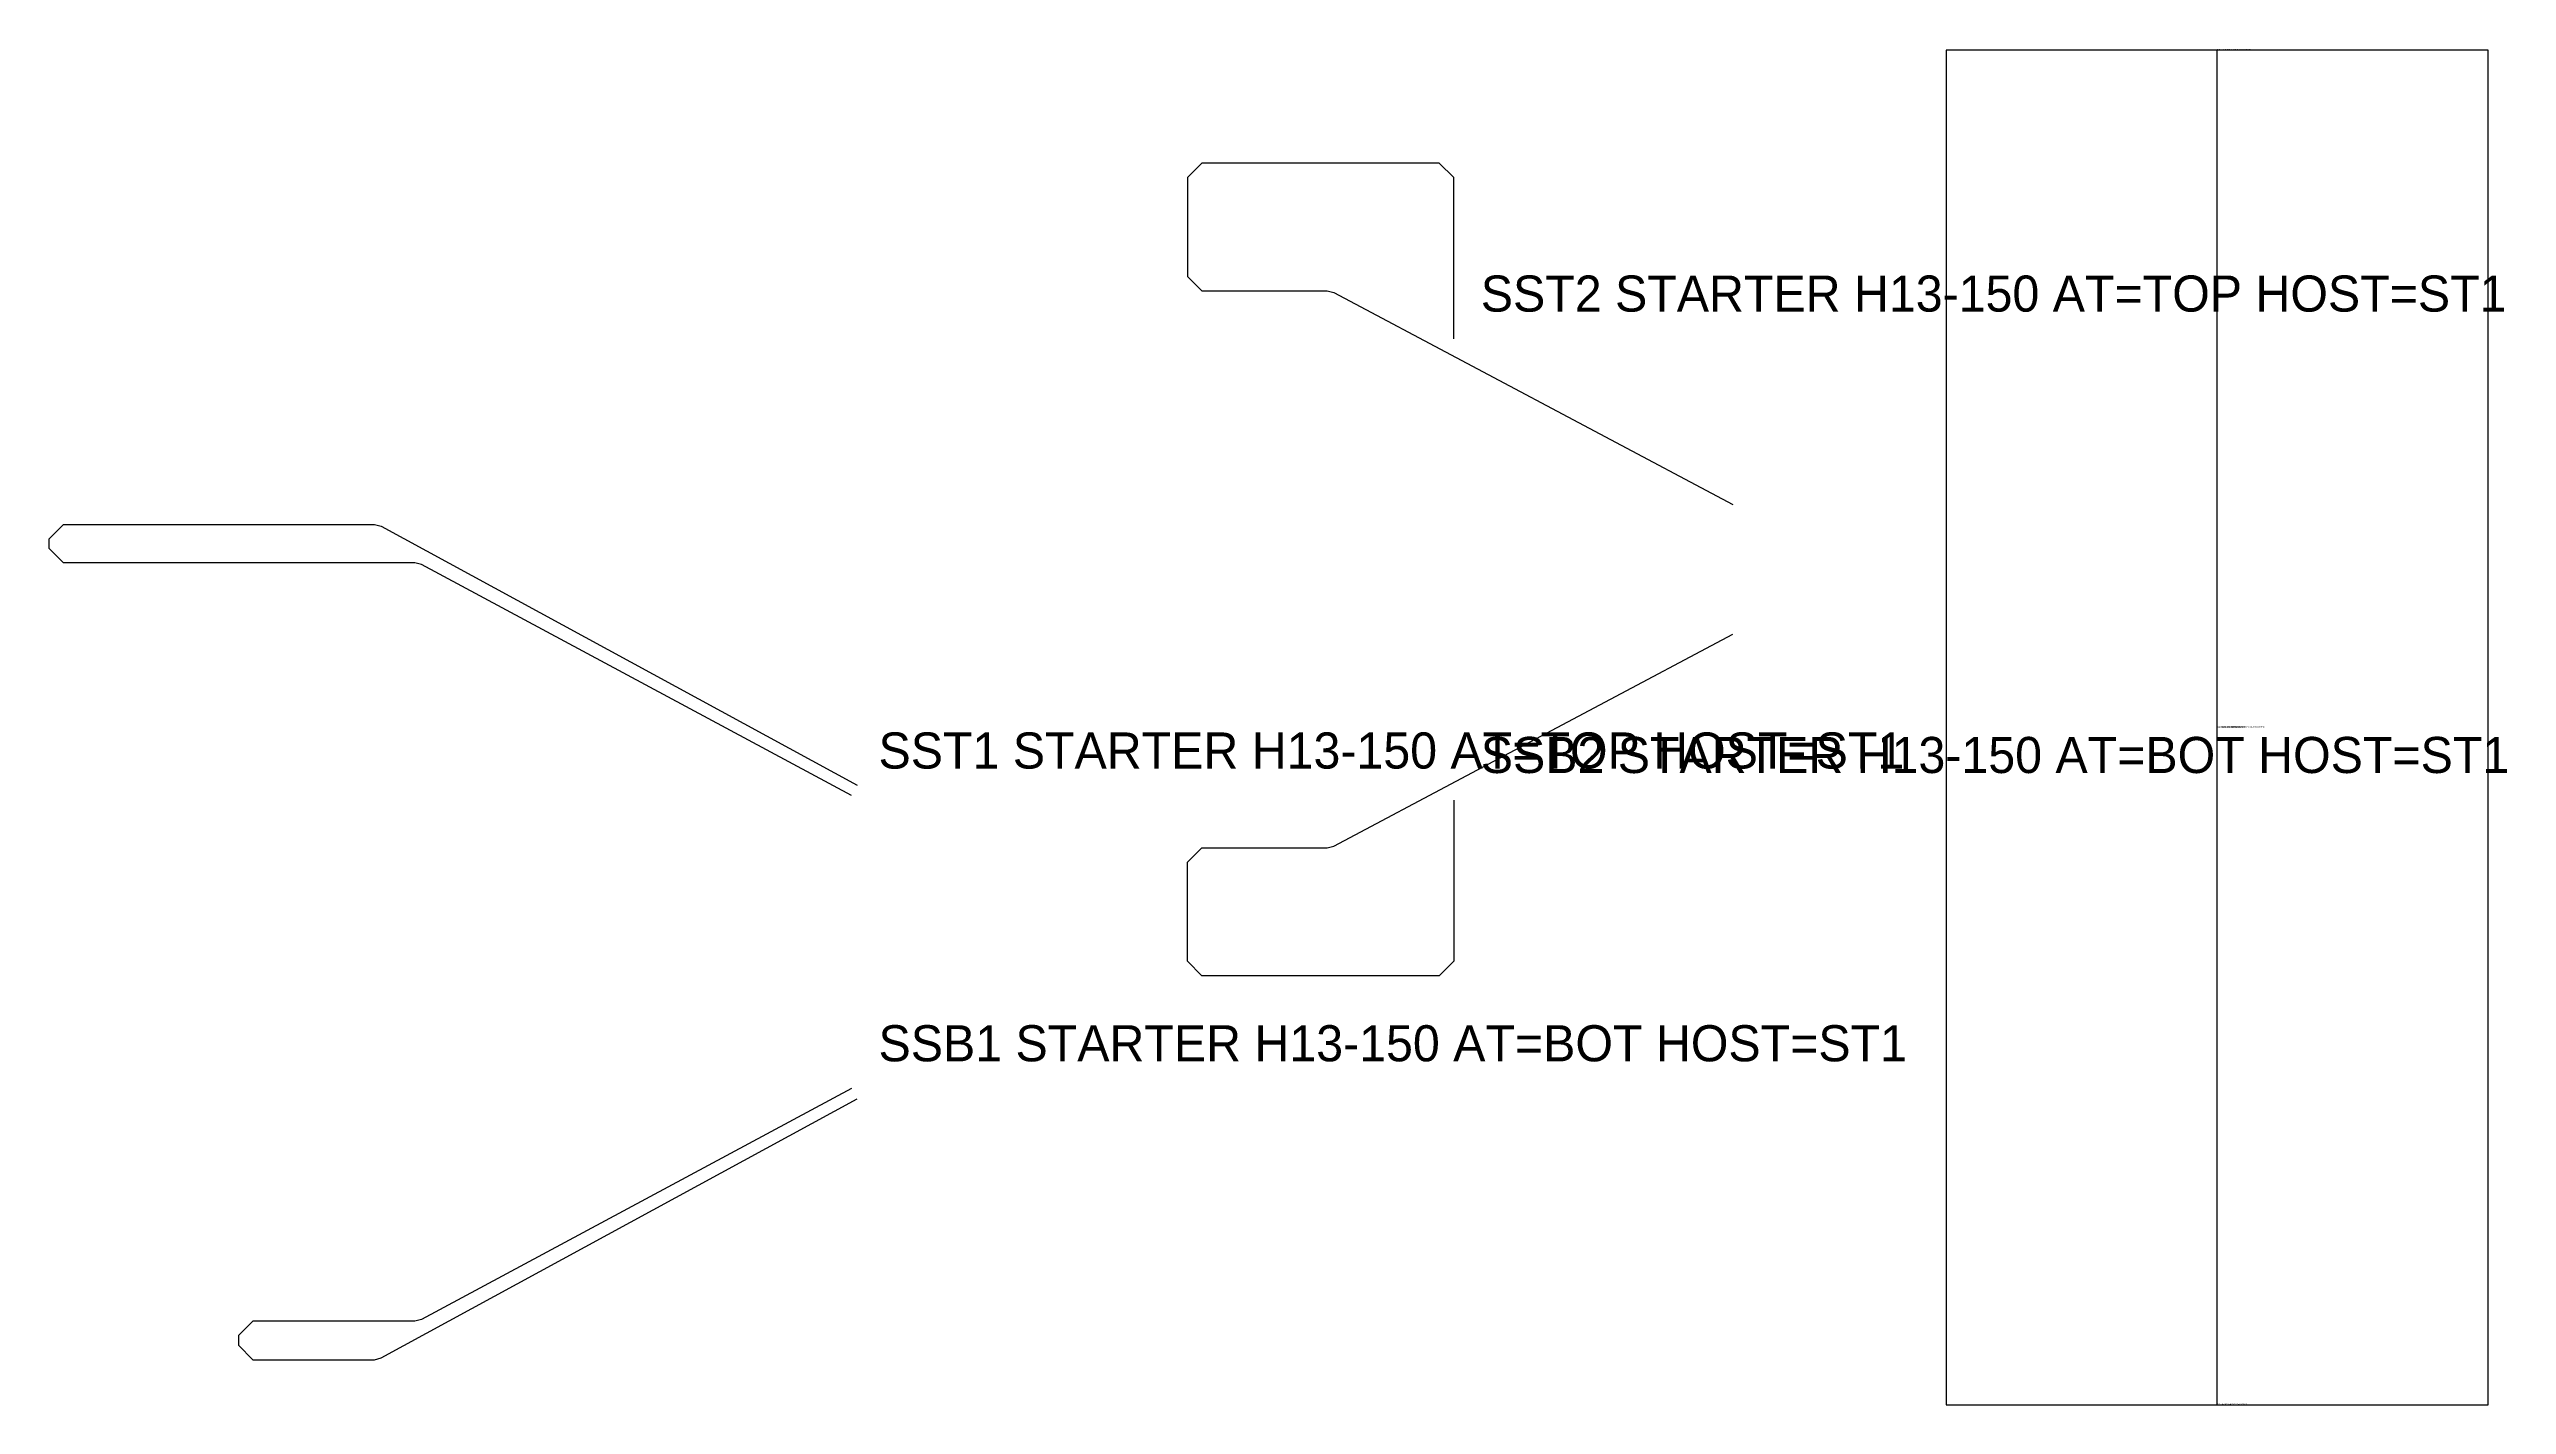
# Model space of a CAD drawing. Header units: metres. Extents: x -4200 to 1241, y 0 to 3003.
import ezdxf

# ---------------------------------------------------------------- set-up
doc = ezdxf.new("R2010")
doc.units = ezdxf.units.M
for name, color, linetype in [('CONC-STAIR', 7, 'Continuous'), ('REBAR-H13', 7, 'Continuous'), ('REBAR-H20', 7, 'Continuous'), ('REBAR-TEXT', 7, 'Continuous')]:
    doc.layers.add(name, color=color, linetype=linetype)

msp = doc.modelspace()

# ---------------------------------------------------------------- linework, layer by layer
at = {"layer": 'CONC-STAIR'}
msp.add_lwpolyline([(0, 0), (1200, 0), (1200, 3000), (0, 3000), (0, 0)], close=True, dxfattribs=at)
at = {"layer": 'REBAR-H13'}
for points in [[(-1090.3, 2361.2), (-1090.3, 2718.3), (-1122.3, 2750.3), (-1647.8, 2750.3), (-1679.8, 2718.3), (-1679.8, 2498.9), (-1647.8, 2466.9), (-1370.5, 2466.9), (-1355.5, 2463.2), (-472.4, 1993.8)], [(-2423.7, 1349.2), (-3375.4, 1860.8), (-3390.6, 1864.7), (-4168, 1864.7), (-4200, 1896.7), (-4200, 1918), (-4168, 1950), (-3480, 1950), (-3464.7, 1946.1), (-2410.8, 1372.2)], [(-1090.3, 1339.3), (-1090.3, 982.3), (-1122.3, 950.3), (-1647.8, 950.3), (-1679.8, 982.3), (-1679.8, 1201.6), (-1647.8, 1233.6), (-1370.5, 1233.6), (-1355.5, 1237.4), (-472.4, 1706.7)], [(-2423.7, 700.8), (-3375.4, 189.2), (-3390.6, 185.3), (-3749, 185.3), (-3781, 153.3), (-3781, 132), (-3749, 100), (-3480, 100), (-3464.7, 103.9), (-2410.8, 677.8)]]:
    msp.add_lwpolyline(points, dxfattribs=at)
at = {"layer": 'REBAR-H20'}
for points in [[(600, 0), (600, 3000)], [(600, 2500), (600, 3000)]]:
    msp.add_lwpolyline(points, dxfattribs=at)

# ---------------------------------------------------------------- texts
at = {"layer": 'REBAR-TEXT'}
for s, p in [('SM2 H20-150 TOP MAIN EXT=1200 HOST=ST1', (600, 3000)), ('ST1 STAIR ST1 THK=300 Z=1000 SLOPE=30 COVB=40 COVT=40', (600, 1500)), ('SR1 RISER 12xH12 SP=150 HOST=ST1', (600, 1500)), ('SD1 H12-150 DIST HOST=ST1', (600, 1500)), ('SD2 H12-150 DIST TOP HOST=ST1', (600, 1500)), ('SM1 H20-150 MAIN EXT=1200 HOST=ST1', (600, 0))]:
    msp.add_text(s, height=2.5, rotation=360, dxfattribs=at).set_placement(p)
for s, p in [('SST2 STARTER H13-150 AT=TOP HOST=ST1', (-1030.3, 2421.2)), ('SST1 STARTER H13-150 AT=TOP HOST=ST1', (-2363.7, 1409.2)), ('SSB2 STARTER H13-150 AT=BOT HOST=ST1', (-1030.3, 1399.3)), ('SSB1 STARTER H13-150 AT=BOT HOST=ST1', (-2363.7, 760.8))]:
    msp.add_text(s, height=80, dxfattribs=at).set_placement(p)

doc.saveas('drawing.dxf')
